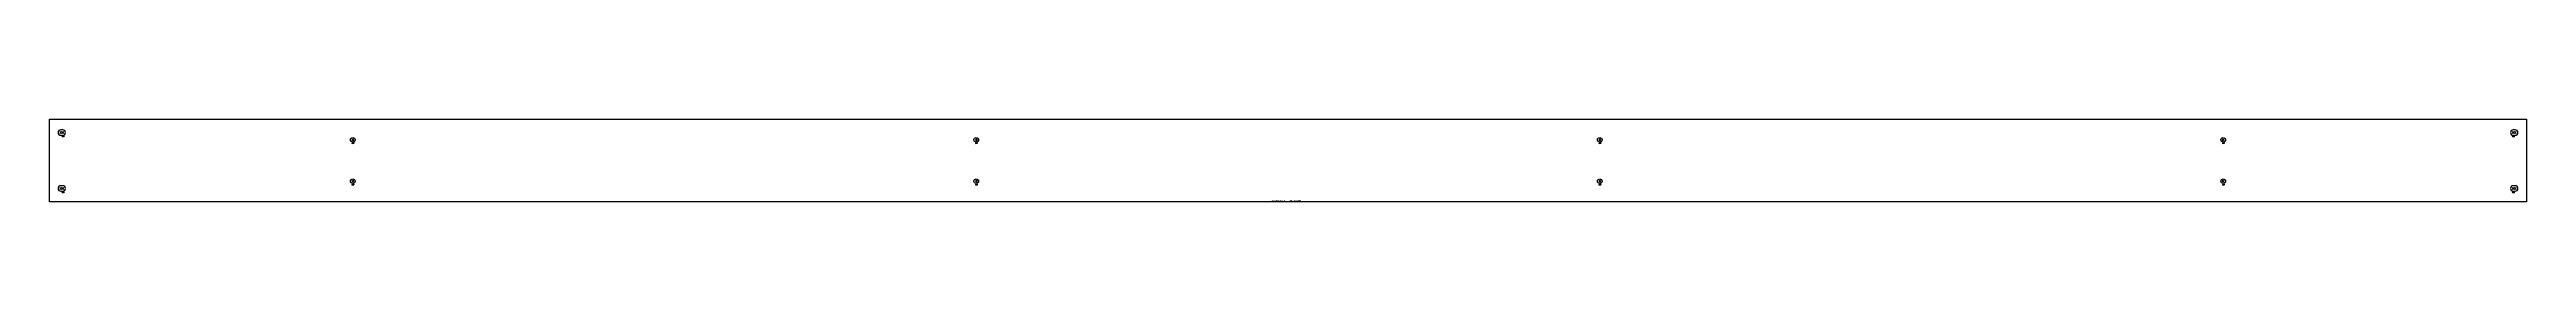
# Model space of a CAD drawing. Extents: x 0 to 11918, y -200 to 200.
import ezdxf

# ---------------------------------------------------------------- set-up
doc = ezdxf.new("R2010")
doc.units = 0
doc.header["$LTSCALE"] = 10
for name, color, linetype in [('BEZ_SCHRAUBEN', 7, 'CONTINUOUS'), ('SCHRAUBEN', 7, 'CONTINUOUS'), ('TEILE', 7, 'CONTINUOUS'), ('UNTERSCHRIFT', 7, 'CONTINUOUS')]:
    doc.layers.add(name, color=color, linetype=linetype)
doc.styles.get("Standard").update_dxf_attribs({"font": 'ROMANS'})

msp = doc.modelspace()

# ---------------------------------------------------------------- linework, layer by layer
at = {"layer": 'SCHRAUBEN', "color": 6}
for p, q in [((59.20018, 140.200012), (48.800182, 129.799988)), ((48.800182, 140.200012), (59.20018, 129.799988)), ((69.20018, 140.200012), (58.800182, 129.799988)), ((58.800182, 140.200012), (69.20018, 129.799988)), ((11859.200195, 140.200012), (11848.799805, 129.799988)), ((11848.799805, 140.200012), (11859.200195, 129.799988)), ((11869.200195, 140.200012), (11858.799805, 129.799988)), ((11858.799805, 140.200012), (11869.200195, 129.799988)), ((1463.400146, 104.399933), (1454.600098, 95.599937)), ((1454.600098, 104.399933), (1463.400146, 95.599937)), ((4463.400391, 104.399933), (4454.600098, 95.599937)), ((4454.600098, 104.399933), (4463.400391, 95.599937)), ((7463.400391, 104.399933), (7454.600098, 95.599937)), ((7454.600098, 104.399933), (7463.400391, 95.599937)), ((10463.399414, 104.399933), (10454.600586, 95.599937)), ((10454.600586, 104.399933), (10463.399414, 95.599937)), ((1463.400146, -95.600067), (1454.600098, -104.400063)), ((1454.600098, -95.600067), (1463.400146, -104.400063)), ((4463.400391, -95.600067), (4454.600098, -104.400063)), ((4454.600098, -95.600067), (4463.400391, -104.400063)), ((7463.400391, -95.600067), (7454.600098, -104.400063)), ((7454.600098, -95.600067), (7463.400391, -104.400063)), ((10463.399414, -95.600067), (10454.600586, -104.400063)), ((10454.600586, -95.600067), (10463.399414, -104.400063)), ((59.20018, -129.800003), (48.800182, -140.200012)), ((48.800182, -129.800003), (59.20018, -140.200012)), ((69.20018, -129.800003), (58.800182, -140.200012)), ((58.800182, -129.800003), (69.20018, -140.200012)), ((11859.200195, -129.800003), (11848.799805, -140.200012)), ((11848.799805, -129.800003), (11859.200195, -140.200012)), ((11869.200195, -129.800003), (11858.799805, -140.200012)), ((11858.799805, -129.800003), (11869.200195, -140.200012))]:
    msp.add_line(p, q, dxfattribs=at)
at = {"layer": 'SCHRAUBEN', "color": 4}
for p, q in [((64.000183, 148), (54.000183, 148)), ((54.000183, 122), (64.000183, 122)), ((11864, 148), (11854, 148)), ((11854, 122), (11864, 122)), ((64.000183, -122.000008), (54.000183, -122.000008)), ((54.000183, -148.000015), (64.000183, -148.000015)), ((11864, -122.000008), (11854, -122.000008)), ((11854, -148.000015), (11864, -148.000015))]:
    msp.add_line(p, q, dxfattribs=at)
for centre, radius in [((1459.000122, 99.999931), 11), ((4459, 99.999931), 11.000488), ((7459, 99.999931), 11), ((10459, 99.999931), 11), ((1459.000122, -100.000069), 11), ((4459, -100.000069), 11.000488), ((7459, -100.000069), 11), ((10459, -100.000069), 11)]:
    msp.add_circle(centre, radius, dxfattribs=at)
for centre, radius, start, end in [((54.000183, 135), 13, 450, 270), ((64.000183, 135), 13, 270, 450), ((11854, 135), 13, 450, 270), ((11864, 135), 13, 270, 450), ((54.000183, -135.000015), 13.000008, 450, 270), ((64.000183, -135.000015), 13, 270, 450), ((11854, -135.000015), 13.000008, 450, 270), ((11864, -135.000015), 13, 270, 450)]:
    msp.add_arc(centre, radius, start, end, dxfattribs=at)
at = {"layer": 'TEILE', "color": 2}
for p, q in [((0, -200), (0, 200)), ((0, 200), (11917.970703, 200)), ((11917.970703, 200), (11917.970703, -200)), ((11917.970703, -200), (0, -200))]:
    msp.add_line(p, q, dxfattribs=at)

# ---------------------------------------------------------------- texts
at = {"layer": 'BEZ_SCHRAUBEN', "color": 2, "oblique": 15, "width": 0.8}
for s, p in [(' ø26', (56.000179, 114.5)), (' ø26', (11846, 114.5)), (' ø22', (1451, 81.499931)), (' ø22', (4451, 81.499931)), (' ø22', (7451.000488, 81.499931)), (' ø22', (10451, 81.499931)), (' ø22', (1451, -118.500069)), (' ø22', (4451, -118.500069)), (' ø22', (7451.000488, -118.500069)), (' ø22', (10451, -118.500069)), (' ø26', (56.000179, -155.5)), (' ø26', (11846, -155.5))]:
    msp.add_text(s, height=5, dxfattribs=at).set_placement(p)
at = {"layer": 'UNTERSCHRIFT', "color": 2, "oblique": 15, "width": 0.8}
for s, p in [('Project  DP0GN9  ,Qty. 2  , Pos. ', (5880.98584, -198)), ('10326', (5966.786133, -198)), ('  , Profi l PL400*15', (5979.785645, -198))]:
    msp.add_text(s, height=3.25, dxfattribs=at).set_placement(p)

doc.saveas('drawing.dxf')
